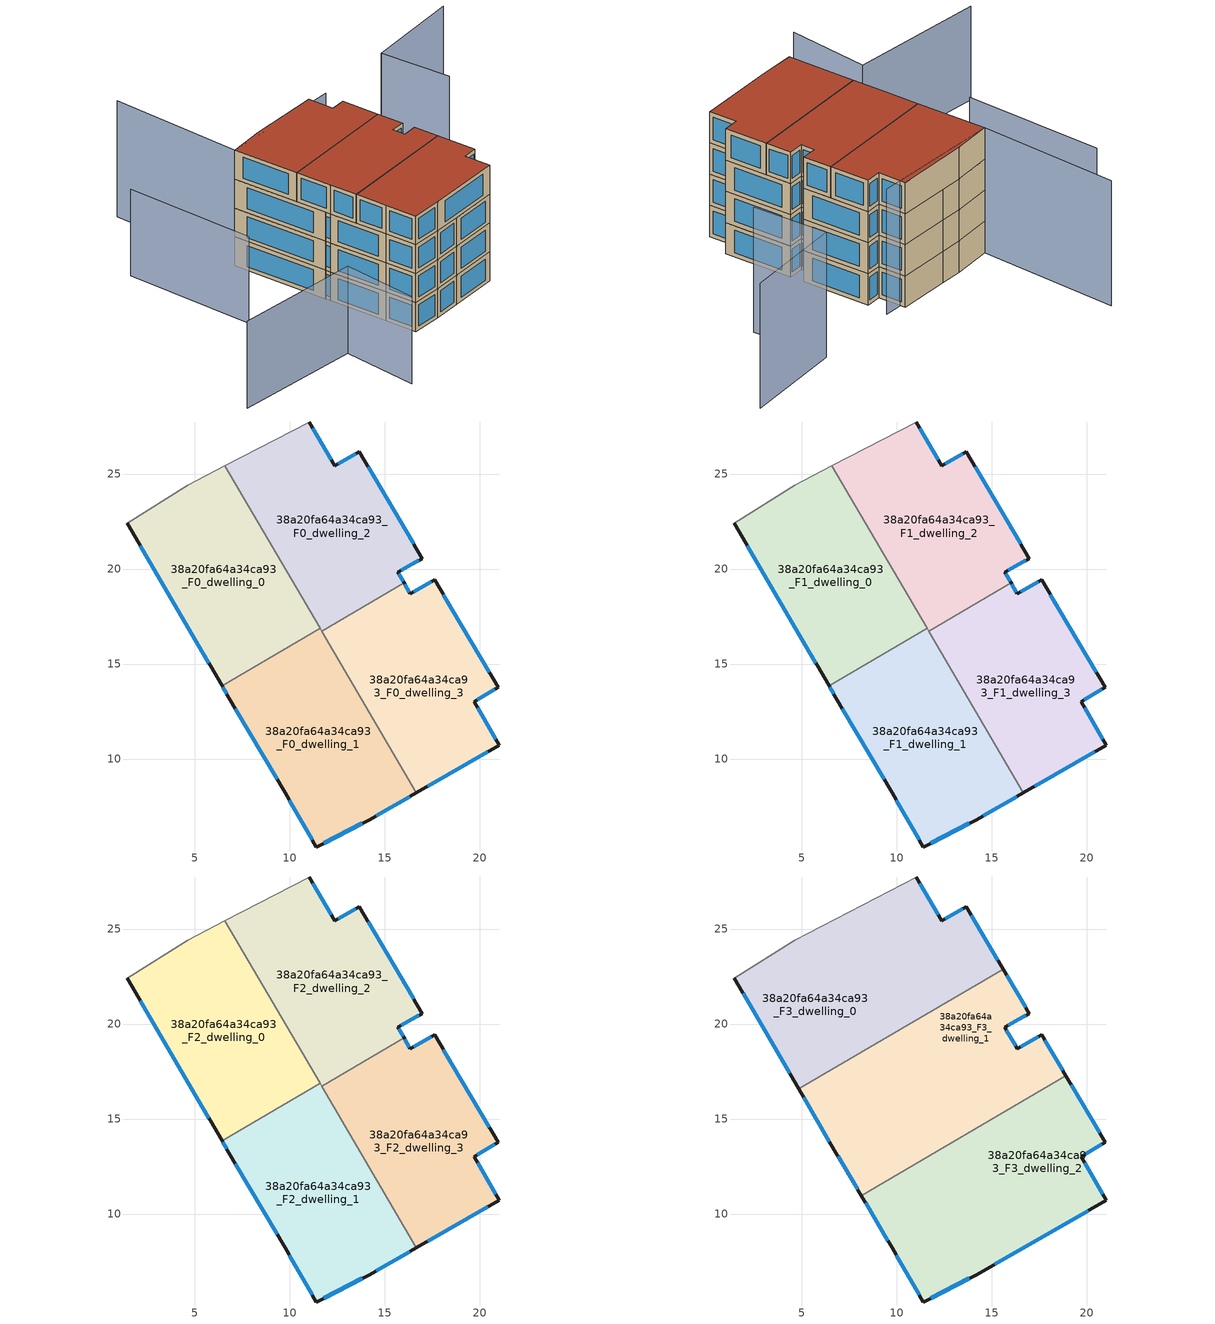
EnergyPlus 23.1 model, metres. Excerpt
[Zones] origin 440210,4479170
38a20fa64a34ca93_F0_dwelling_0
 floor ground (EU_floor_Construction): 6.58,25.43 11.59,16.87 6.43,13.85 1.43,22.42 4.63,24.42 z0
 wall outside (EU_wall_Construction): 1.43,22.42 6.43,13.85 z0:3
 wall adiabatic (EU_wall_Construction): 6.58,25.43 4.63,24.42 1.43,22.42 z0:3
 wall to 38a20fa64a34ca93_F0_dwelling_1 (EU_wall_Construction): 6.43,13.85 11.59,16.87 z0:3
 wall to 38a20fa64a34ca93_F0_dwelling_2 (EU_wall_Construction): 11.59,16.87 6.58,25.43 z0:3
 window (EU_Window_Construction): 2.13,21.23 5.74,15.04 z0.42:2.58
38a20fa64a34ca93_F0_dwelling_1
 floor ground (EU_floor_Construction): 11.59,16.87 16.66,8.22 14.21,6.81 11.4,5.37 9.75,8.21 6.72,13.37 6.43,13.85 z0
 wall outside (EU_wall_Construction): 6.43,13.85 6.72,13.37 9.75,8.21 11.4,5.37 14.21,6.81 16.66,8.22 z0:3
 wall to 38a20fa64a34ca93_F0_dwelling_3 (EU_wall_Construction): 16.66,8.22 11.68,16.73 z0:3
 wall to 38a20fa64a34ca93_F0_dwelling_2 (EU_wall_Construction): 11.68,16.73 11.59,16.87 z0:3
 window (EU_Window_Construction): 14.55,7.01 16.32,8.02 / 11.79,5.57 13.82,6.61 / 9.98,7.82 11.17,5.76 / 7.14,12.65 9.33,8.93 / 6.47,13.78 6.68,13.43 z0.42:2.58
38a20fa64a34ca93_F0_dwelling_2
 floor ground (EU_floor_Construction): 13.66,26.18 16.98,20.55 15.68,19.83 16.01,19.27 11.68,16.73 6.58,25.43 11.03,27.74 12.38,25.44 z0
 wall outside (EU_wall_Construction): 16.01,19.27 15.68,19.83 16.98,20.55 13.66,26.18 12.38,25.44 11.03,27.74 z0:3
 wall adiabatic (EU_wall_Construction): 11.03,27.74 6.58,25.43 z0:3
 wall to 38a20fa64a34ca93_F0_dwelling_3 (EU_wall_Construction): 11.68,16.73 16.01,19.27 z0:3
 window (EU_Window_Construction): 15.86,19.93 16.8,20.45 / 15.97,19.35 15.73,19.75 / 12.19,25.76 11.22,27.42 / 13.48,26.07 12.55,25.54 / 16.52,21.33 14.12,25.4 z0.42:2.58
38a20fa64a34ca93_F0_dwelling_3
 floor ground (EU_floor_Construction): 17.62,19.44 20.97,13.78 19.7,13.02 21.03,10.72 16.66,8.22 11.68,16.73 16.01,19.27 16.34,18.71 z0
 wall outside (EU_wall_Construction): 16.66,8.22 21.03,10.72 19.7,13.02 20.97,13.78 17.62,19.44 16.34,18.71 16.01,19.27 z0:3
 window (EU_Window_Construction): 19.87,13.12 20.8,13.68 / 20.85,11.04 19.88,12.7 / 17.27,8.56 20.43,10.37 / 16.3,18.78 16.06,19.19 / 17.44,19.34 16.52,18.81 / 20.51,14.57 18.09,18.65 z0.42:2.58
38a20fa64a34ca93_F1_dwelling_0
 floor to 38a20fa64a34ca93_F0_dwelling_0 (EU_floor_Construction): 6.58,25.43 11.59,16.87 6.43,13.85 1.43,22.42 4.63,24.42 z3
 wall outside (EU_wall_Construction): 1.43,22.42 6.43,13.85 z3:6
 wall adiabatic (EU_wall_Construction): 6.58,25.43 4.63,24.42 1.43,22.42 z3:6
 wall to 38a20fa64a34ca93_F1_dwelling_1 (EU_wall_Construction): 6.43,13.85 11.59,16.87 z3:6
 wall to 38a20fa64a34ca93_F1_dwelling_2 (EU_wall_Construction): 11.59,16.87 6.58,25.43 z3:6
 window (EU_Window_Construction): 2.13,21.23 5.74,15.04 z3.42:5.58
38a20fa64a34ca93_F1_dwelling_1
 floor to 38a20fa64a34ca93_F0_dwelling_1 (EU_floor_Construction): 11.59,16.87 16.66,8.22 14.21,6.81 11.4,5.37 9.75,8.21 6.72,13.37 6.43,13.85 z3
 wall outside (EU_wall_Construction): 6.43,13.85 6.72,13.37 9.75,8.21 11.4,5.37 14.21,6.81 16.66,8.22 z3:6
 wall to 38a20fa64a34ca93_F1_dwelling_3 (EU_wall_Construction): 16.66,8.22 11.68,16.73 z3:6
 wall to 38a20fa64a34ca93_F1_dwelling_2 (EU_wall_Construction): 11.68,16.73 11.59,16.87 z3:6
 window (EU_Window_Construction): 14.55,7.01 16.32,8.02 / 11.79,5.57 13.82,6.61 / 9.98,7.82 11.17,5.76 / 7.14,12.65 9.33,8.93 / 6.47,13.78 6.68,13.43 z3.42:5.58
38a20fa64a34ca93_F1_dwelling_2
 floor to 38a20fa64a34ca93_F0_dwelling_2 (EU_floor_Construction): 13.65,26.18 16.98,20.55 15.68,19.83 16.01,19.27 11.68,16.73 6.58,25.43 11.03,27.74 12.38,25.44 z3
 wall outside (EU_wall_Construction): 16.01,19.27 15.68,19.83 16.98,20.55 13.66,26.18 12.38,25.44 11.03,27.74 z3:6
 wall adiabatic (EU_wall_Construction): 11.03,27.74 6.58,25.43 z3:6
 wall to 38a20fa64a34ca93_F1_dwelling_3 (EU_wall_Construction): 11.68,16.73 16.01,19.27 z3:6
 window (EU_Window_Construction): 15.86,19.93 16.8,20.45 / 15.97,19.35 15.73,19.75 / 12.19,25.76 11.22,27.42 / 13.48,26.07 12.55,25.54 / 16.52,21.33 14.12,25.4 z3.42:5.58
38a20fa64a34ca93_F1_dwelling_3
 floor to 38a20fa64a34ca93_F0_dwelling_3 (EU_floor_Construction): 17.62,19.44 20.97,13.78 19.7,13.02 21.03,10.72 16.66,8.22 11.68,16.73 16.01,19.27 16.34,18.71 z3
 wall outside (EU_wall_Construction): 16.66,8.22 21.03,10.72 19.7,13.02 20.97,13.78 17.62,19.44 16.34,18.71 16.01,19.27 z3:6
 window (EU_Window_Construction): 19.87,13.12 20.8,13.68 / 20.85,11.04 19.88,12.7 / 17.27,8.56 20.43,10.37 / 16.3,18.78 16.06,19.19 / 17.44,19.34 16.52,18.81 / 20.51,14.57 18.09,18.65 z3.42:5.58
38a20fa64a34ca93_F2_dwelling_0
 floor to 38a20fa64a34ca93_F1_dwelling_0 (EU_floor_Construction): 6.58,25.43 11.59,16.87 6.43,13.85 1.43,22.42 4.63,24.42 z6
 wall outside (EU_wall_Construction): 1.43,22.42 6.43,13.85 z6:9
 wall adiabatic (EU_wall_Construction): 6.58,25.43 4.63,24.42 1.43,22.42 z6:9
 wall to 38a20fa64a34ca93_F2_dwelling_1 (EU_wall_Construction): 6.43,13.85 11.59,16.87 z6:9
 wall to 38a20fa64a34ca93_F2_dwelling_2 (EU_wall_Construction): 11.59,16.87 6.58,25.43 z6:9
 window (EU_Window_Construction): 2.13,21.23 5.74,15.04 z6.42:8.58
38a20fa64a34ca93_F2_dwelling_1
 floor to 38a20fa64a34ca93_F1_dwelling_1 (EU_floor_Construction): 11.59,16.87 16.66,8.22 14.21,6.81 11.4,5.37 9.75,8.21 6.72,13.37 6.43,13.85 z6
 wall outside (EU_wall_Construction): 6.43,13.85 6.72,13.37 9.75,8.21 11.4,5.37 14.21,6.81 16.66,8.22 z6:9
 wall to 38a20fa64a34ca93_F2_dwelling_3 (EU_wall_Construction): 16.66,8.22 11.68,16.73 z6:9
 wall to 38a20fa64a34ca93_F2_dwelling_2 (EU_wall_Construction): 11.68,16.73 11.59,16.87 z6:9
 window (EU_Window_Construction): 14.55,7.01 16.32,8.02 / 11.79,5.57 13.82,6.61 / 9.98,7.82 11.17,5.76 / 7.14,12.65 9.33,8.93 / 6.47,13.78 6.68,13.43 z6.42:8.58
38a20fa64a34ca93_F2_dwelling_2
 floor to 38a20fa64a34ca93_F1_dwelling_2 (EU_floor_Construction): 13.65,26.18 16.98,20.55 15.68,19.83 16.01,19.27 11.68,16.73 6.58,25.43 11.03,27.74 12.38,25.44 z6
 wall outside (EU_wall_Construction): 16.01,19.27 15.68,19.83 16.98,20.55 13.66,26.18 12.38,25.44 11.03,27.74 z6:9
 wall adiabatic (EU_wall_Construction): 11.03,27.74 6.58,25.43 z6:9
 wall to 38a20fa64a34ca93_F2_dwelling_3 (EU_wall_Construction): 11.68,16.73 16.01,19.27 z6:9
 window (EU_Window_Construction): 15.86,19.93 16.8,20.45 / 15.97,19.35 15.73,19.75 / 12.19,25.76 11.22,27.42 / 13.48,26.07 12.55,25.54 / 16.52,21.33 14.12,25.4 z6.42:8.58
38a20fa64a34ca93_F2_dwelling_3
 floor to 38a20fa64a34ca93_F1_dwelling_3 (EU_floor_Construction): 17.62,19.44 20.97,13.78 19.7,13.02 21.03,10.72 16.66,8.22 11.68,16.73 16.01,19.27 16.34,18.71 z6
 wall outside (EU_wall_Construction): 16.66,8.22 21.03,10.72 19.7,13.02 20.97,13.78 17.62,19.44 16.34,18.71 16.01,19.27 z6:9
 window (EU_Window_Construction): 19.87,13.12 20.8,13.68 / 20.85,11.04 19.88,12.7 / 17.27,8.56 20.43,10.37 / 16.3,18.78 16.06,19.19 / 17.44,19.34 16.52,18.81 / 20.51,14.57 18.09,18.65 z6.42:8.58
38a20fa64a34ca93_F3_dwelling_0
 floor to 38a20fa64a34ca93_F2_dwelling_0 (EU_floor_Construction): 6.58,25.43 9.99,19.61 4.84,16.59 1.43,22.42 4.63,24.42 z9
 floor to 38a20fa64a34ca93_F2_dwelling_2 (EU_floor_Construction): 13.65,26.18 15.59,22.89 9.99,19.61 6.58,25.43 11.03,27.74 12.38,25.44 z9
 wall outside (EU_wall_Construction): 15.59,22.89 13.66,26.18 12.38,25.44 11.03,27.74 / 1.43,22.42 4.84,16.59 z9:12
 wall adiabatic (EU_wall_Construction): 11.03,27.74 4.63,24.42 1.43,22.42 z9:12
 wall to 38a20fa64a34ca93_F3_dwelling_1 (EU_wall_Construction): 4.84,16.59 15.59,22.89 z9:12
 window (EU_Window_Construction): 12.19,25.76 11.22,27.42 / 13.48,26.07 12.55,25.54 / 15.33,23.35 13.92,25.72 / 1.9,21.61 4.36,17.4 z9.42:11.58
 roof outside (EU_roof_Construction): 15.59,22.89 13.66,26.18 12.38,25.44 11.03,27.74 4.63,24.42 1.43,22.42 4.84,16.59 z12
38a20fa64a34ca93_F3_dwelling_1
 floor to 38a20fa64a34ca93_F2_dwelling_0 (EU_floor_Construction): 9.99,19.61 11.59,16.87 6.71,14.01 6.67,17.66 z9; 6.67,17.66 6.71,14.01 6.43,13.85 4.84,16.59 z9
 floor to 38a20fa64a34ca93_F2_dwelling_1 (EU_floor_Construction): 6.71,14.01 6.72,13.37 6.43,13.85 z9; 11.59,16.87 13.28,13.99 8.13,10.96 6.72,13.37 6.71,14.01 z9
 floor to 38a20fa64a34ca93_F2_dwelling_3 (EU_floor_Construction): 17.62,19.44 18.9,17.28 13.28,13.99 11.68,16.73 16.01,19.27 16.34,18.71 z9
 floor to 38a20fa64a34ca93_F2_dwelling_2 (EU_floor_Construction): 15.59,22.89 16.98,20.55 15.68,19.83 16.01,19.27 11.68,16.73 9.99,19.61 z9
 wall outside (EU_wall_Construction): 18.9,17.28 17.62,19.44 16.34,18.71 15.68,19.83 16.98,20.55 15.59,22.89 / 4.84,16.59 6.72,13.37 8.13,10.96 z9:12
 wall to 38a20fa64a34ca93_F3_dwelling_2 (EU_wall_Construction): 8.13,10.96 18.9,17.28 z9:12
 window (EU_Window_Construction): 16.78,20.88 15.79,22.57 / 15.86,19.93 16.8,20.45 / 16.25,18.86 15.77,19.68 / 17.44,19.34 16.52,18.81 / 18.72,17.58 17.8,19.14 / 6.91,13.03 7.93,11.3 / 5.1,16.14 6.46,13.81 z9.42:11.58
 roof outside (EU_roof_Construction): 18.9,17.28 17.62,19.44 16.34,18.71 15.68,19.83 16.98,20.55 15.59,22.89 4.84,16.59 6.72,13.37 8.13,10.96 z12
38a20fa64a34ca93_F3_dwelling_2
 floor to 38a20fa64a34ca93_F2_dwelling_1 (EU_floor_Construction): 13.28,13.99 16.66,8.22 14.21,6.81 11.4,5.37 9.75,8.21 8.13,10.96 z9
 floor to 38a20fa64a34ca93_F2_dwelling_3 (EU_floor_Construction): 18.9,17.28 20.97,13.78 19.7,13.02 21.03,10.72 16.66,8.22 13.28,13.99 z9
 wall outside (EU_wall_Construction): 8.13,10.96 9.75,8.21 11.4,5.37 14.21,6.81 21.03,10.72 19.7,13.02 20.97,13.78 18.9,17.28 z9:12
 window (EU_Window_Construction): 20.69,14.27 19.19,16.79 / 19.87,13.12 20.8,13.68 / 20.85,11.04 19.88,12.7 / 15.16,7.35 20.09,10.18 / 11.79,5.57 13.82,6.61 / 9.98,7.82 11.17,5.76 / 8.35,10.58 9.52,8.59 z9.42:11.58
 roof outside (EU_roof_Construction): 21.03,10.72 19.7,13.02 20.97,13.78 18.9,17.28 8.13,10.96 9.75,8.21 11.4,5.37 14.21,6.81 z12
shading: -7.69,-0.51 4.37,4.51 / 4.37,4.51 7.37,-2.7 / -7.72,24.65 -1.56,12.83 z0:9; 24.08,26.23 20.25,32.38 / 20.25,32.38 28.61,37.58 / 12.86,28.11 1.43,22.42 / 1.43,22.42 -4.59,34.51 z0:12
[Building]
EU S2 Campaign: North Axis=0; Terrain=City; Solar Distribution=FullExterior
[Site:Location]
Madrid: Latitude=40.5; Longitude=-3.5; Time Zone=1; Elevation=609
[SizingPeriod:WeatherFileDays]
AnnualSizingPeriod: Begin Month=1; Begin Day of Month=1; End Month=12; End Day of Month=31; Day of Week for Start Day=Monday; Use Weather File Daylight Saving Period=No; Use Weather File Rain and Snow Indicators=No
[MATERIAL]
EU_InternalMass_Material: Roughness=MediumRough; Thickness=0.1; Conductivity=1; Density=1800; Specific Heat=900; Thermal Absorptance=0.9; Solar Absorptance=0.7; Visible Absorptance=0.7
[MATERIAL:NOMASS] Roughness=MediumRough; Thermal Absorptance=0.9; Solar Absorptance=0.7; Visible Absorptance=0.7
Name | Thermal Resistance
EU_wall_NoMass | 1.60022
EU_roof_NoMass | 1.57597
EU_floor_NoMass | 0.470652
[WINDOWMATERIAL:SIMPLEGLAZINGSYSTEM]
EU_Window_SimpleGlazing: UFactor=3.28802; Solar Heat Gain Coefficient=0.85; Visible Transmittance=0.85
[CONSTRUCTION]
EU_wall_Construction: EU_wall_NoMass
EU_roof_Construction: EU_roof_NoMass
EU_floor_Construction: EU_floor_NoMass
EU_InternalMass_Construction: EU_InternalMass_Material
EU_Window_Construction: EU_Window_SimpleGlazing
[ZONE] Type=1; Multiplier=1; Ceiling Height=autocalculate; Floor Area=autocalculate; Part of Total Floor Area=Yes
Name | Volume
38a20fa64a34ca93_F0_dwelling_0; 38a20fa64a34ca93_F1_dwelling_0; 38a20fa64a34ca93_F2_dwelling_0 | 178.666
38a20fa64a34ca93_F3_dwelling_0 | 238.204
38a20fa64a34ca93_F0_dwelling_1; 38a20fa64a34ca93_F1_dwelling_1; 38a20fa64a34ca93_F2_dwelling_1 | 178.658
38a20fa64a34ca93_F3_dwelling_1 | 238.219
38a20fa64a34ca93_F0_dwelling_2 | 178.664
38a20fa64a34ca93_F1_dwelling_2; 38a20fa64a34ca93_F2_dwelling_2 | 178.665
38a20fa64a34ca93_F3_dwelling_2 | 238.223
38a20fa64a34ca93_F0_dwelling_3; 38a20fa64a34ca93_F1_dwelling_3; 38a20fa64a34ca93_F2_dwelling_3 | 178.667
[INTERNALMASS] Construction=EU_InternalMass_Construction
Name | Zone or ZoneList | Surface Area
38a20fa64a34ca93_F0_dwelling_0_EU_InternalMass | 38a20fa64a34ca93_F0_dwelling_0 | 59.5554
38a20fa64a34ca93_F0_dwelling_1_EU_InternalMass | 38a20fa64a34ca93_F0_dwelling_1 | 59.5527
38a20fa64a34ca93_F0_dwelling_2_EU_InternalMass | 38a20fa64a34ca93_F0_dwelling_2 | 59.5549
38a20fa64a34ca93_F0_dwelling_3_EU_InternalMass | 38a20fa64a34ca93_F0_dwelling_3 | 59.5557
38a20fa64a34ca93_F1_dwelling_0_EU_InternalMass | 38a20fa64a34ca93_F1_dwelling_0 | 59.5554
38a20fa64a34ca93_F1_dwelling_1_EU_InternalMass | 38a20fa64a34ca93_F1_dwelling_1 | 59.5527
38a20fa64a34ca93_F1_dwelling_2_EU_InternalMass | 38a20fa64a34ca93_F1_dwelling_2 | 59.5549
38a20fa64a34ca93_F1_dwelling_3_EU_InternalMass | 38a20fa64a34ca93_F1_dwelling_3 | 59.5557
38a20fa64a34ca93_F2_dwelling_0_EU_InternalMass | 38a20fa64a34ca93_F2_dwelling_0 | 59.5554
38a20fa64a34ca93_F2_dwelling_1_EU_InternalMass | 38a20fa64a34ca93_F2_dwelling_1 | 59.5527
38a20fa64a34ca93_F2_dwelling_2_EU_InternalMass | 38a20fa64a34ca93_F2_dwelling_2 | 59.5549
38a20fa64a34ca93_F2_dwelling_3_EU_InternalMass | 38a20fa64a34ca93_F2_dwelling_3 | 59.5557
38a20fa64a34ca93_F3_dwelling_0_EU_InternalMass | 38a20fa64a34ca93_F3_dwelling_0 | 79.4035
38a20fa64a34ca93_F3_dwelling_1_EU_InternalMass | 38a20fa64a34ca93_F3_dwelling_1 | 79.4073
38a20fa64a34ca93_F3_dwelling_2_EU_InternalMass | 38a20fa64a34ca93_F3_dwelling_2 | 79.4078
[OTHEREQUIPMENT] Fuel Type=Electricity; Design Level Calculation Method=Watts/Area; Power per Zone Floor Area=1; Fraction Latent=0; Fraction Radiant=0; Fraction Lost=0; Carbon Dioxide Generation Rate=0; EndUse Subcategory=EU_Step8_InternalGains
Name | Zone or ZoneList or Space or SpaceList | Schedule
EU_Step8_InternalGain_38a20fa64a34ca93_F0_dwelling_0_f000 | 38a20fa64a34ca93_F0_dwelling_0 | EU_Step8_GainSchedule_38a20fa64a34ca93_F0_dwelling_0_f000
EU_Step8_InternalGain_38a20fa64a34ca93_F0_dwelling_1_f000 | 38a20fa64a34ca93_F0_dwelling_1 | EU_Step8_GainSchedule_38a20fa64a34ca93_F0_dwelling_1_f000
EU_Step8_InternalGain_38a20fa64a34ca93_F0_dwelling_2_f000 | 38a20fa64a34ca93_F0_dwelling_2 | EU_Step8_GainSchedule_38a20fa64a34ca93_F0_dwelling_2_f000
EU_Step8_InternalGain_38a20fa64a34ca93_F0_dwelling_3_f000 | 38a20fa64a34ca93_F0_dwelling_3 | EU_Step8_GainSchedule_38a20fa64a34ca93_F0_dwelling_3_f000
EU_Step8_InternalGain_38a20fa64a34ca93_F1_dwelling_0_f000 | 38a20fa64a34ca93_F1_dwelling_0 | EU_Step8_GainSchedule_38a20fa64a34ca93_F1_dwelling_0_f000
EU_Step8_InternalGain_38a20fa64a34ca93_F1_dwelling_1_f000 | 38a20fa64a34ca93_F1_dwelling_1 | EU_Step8_GainSchedule_38a20fa64a34ca93_F1_dwelling_1_f000
EU_Step8_InternalGain_38a20fa64a34ca93_F1_dwelling_2_f000 | 38a20fa64a34ca93_F1_dwelling_2 | EU_Step8_GainSchedule_38a20fa64a34ca93_F1_dwelling_2_f000
EU_Step8_InternalGain_38a20fa64a34ca93_F1_dwelling_3_f000 | 38a20fa64a34ca93_F1_dwelling_3 | EU_Step8_GainSchedule_38a20fa64a34ca93_F1_dwelling_3_f000
EU_Step8_InternalGain_38a20fa64a34ca93_F2_dwelling_0_f000 | 38a20fa64a34ca93_F2_dwelling_0 | EU_Step8_GainSchedule_38a20fa64a34ca93_F2_dwelling_0_f000
EU_Step8_InternalGain_38a20fa64a34ca93_F2_dwelling_1_f000 | 38a20fa64a34ca93_F2_dwelling_1 | EU_Step8_GainSchedule_38a20fa64a34ca93_F2_dwelling_1_f000
EU_Step8_InternalGain_38a20fa64a34ca93_F2_dwelling_2_f000 | 38a20fa64a34ca93_F2_dwelling_2 | EU_Step8_GainSchedule_38a20fa64a34ca93_F2_dwelling_2_f000
EU_Step8_InternalGain_38a20fa64a34ca93_F2_dwelling_3_f000 | 38a20fa64a34ca93_F2_dwelling_3 | EU_Step8_GainSchedule_38a20fa64a34ca93_F2_dwelling_3_f000
EU_Step8_InternalGain_38a20fa64a34ca93_F3_dwelling_0_f000 | 38a20fa64a34ca93_F3_dwelling_0 | EU_Step8_GainSchedule_38a20fa64a34ca93_F3_dwelling_0_f000
EU_Step8_InternalGain_38a20fa64a34ca93_F3_dwelling_1_f000 | 38a20fa64a34ca93_F3_dwelling_1 | EU_Step8_GainSchedule_38a20fa64a34ca93_F3_dwelling_1_f000
EU_Step8_InternalGain_38a20fa64a34ca93_F3_dwelling_2_f000 | 38a20fa64a34ca93_F3_dwelling_2 | EU_Step8_GainSchedule_38a20fa64a34ca93_F3_dwelling_2_f000
[ZONEVENTILATION:DESIGNFLOWRATE] Schedule=EU_AlwaysOn; Design Flow Rate Calculation Method=AirChanges/Hour; Air Changes per Hour=0.480704; Ventilation Type=Natural; Fan Pressure Rise=0; Fan Total Efficiency=1; Constant Term Coefficient=1; Temperature Term Coefficient=0; Velocity Term Coefficient=0; Velocity Squared Term Coefficient=0; Minimum Indoor Temperature=-100; Maximum Indoor Temperature=100; Delta Temperature=-100; Minimum Outdoor Temperature=-100; Maximum Outdoor Temperature=100; Maximum Wind Speed=40
Name | Zone or ZoneList or Space or SpaceList
EU_ConstantAir_38a20fa64a34ca93_F0_dwelling_0 | 38a20fa64a34ca93_F0_dwelling_0
EU_ConstantAir_38a20fa64a34ca93_F0_dwelling_1 | 38a20fa64a34ca93_F0_dwelling_1
EU_ConstantAir_38a20fa64a34ca93_F0_dwelling_2 | 38a20fa64a34ca93_F0_dwelling_2
EU_ConstantAir_38a20fa64a34ca93_F0_dwelling_3 | 38a20fa64a34ca93_F0_dwelling_3
EU_ConstantAir_38a20fa64a34ca93_F1_dwelling_0 | 38a20fa64a34ca93_F1_dwelling_0
EU_ConstantAir_38a20fa64a34ca93_F1_dwelling_1 | 38a20fa64a34ca93_F1_dwelling_1
EU_ConstantAir_38a20fa64a34ca93_F1_dwelling_2 | 38a20fa64a34ca93_F1_dwelling_2
EU_ConstantAir_38a20fa64a34ca93_F1_dwelling_3 | 38a20fa64a34ca93_F1_dwelling_3
EU_ConstantAir_38a20fa64a34ca93_F2_dwelling_0 | 38a20fa64a34ca93_F2_dwelling_0
EU_ConstantAir_38a20fa64a34ca93_F2_dwelling_1 | 38a20fa64a34ca93_F2_dwelling_1
EU_ConstantAir_38a20fa64a34ca93_F2_dwelling_2 | 38a20fa64a34ca93_F2_dwelling_2
EU_ConstantAir_38a20fa64a34ca93_F2_dwelling_3 | 38a20fa64a34ca93_F2_dwelling_3
EU_ConstantAir_38a20fa64a34ca93_F3_dwelling_0 | 38a20fa64a34ca93_F3_dwelling_0
EU_ConstantAir_38a20fa64a34ca93_F3_dwelling_1 | 38a20fa64a34ca93_F3_dwelling_1
EU_ConstantAir_38a20fa64a34ca93_F3_dwelling_2 | 38a20fa64a34ca93_F3_dwelling_2
[HVACTEMPLATE:THERMOSTAT] Constant Heating Setpoint=20; Constant Cooling Setpoint=50
EU_HeatOnly_38a20fa64a34ca93_F0_dwelling_0; EU_HeatOnly_38a20fa64a34ca93_F0_dwelling_1; EU_HeatOnly_38a20fa64a34ca93_F0_dwelling_2; EU_HeatOnly_38a20fa64a34ca93_F0_dwelling_3; EU_HeatOnly_38a20fa64a34ca93_F1_dwelling_0; EU_HeatOnly_38a20fa64a34ca93_F1_dwelling_1; EU_HeatOnly_38a20fa64a34ca93_F1_dwelling_2; EU_HeatOnly_38a20fa64a34ca93_F1_dwelling_3; EU_HeatOnly_38a20fa64a34ca93_F2_dwelling_0; EU_HeatOnly_38a20fa64a34ca93_F2_dwelling_1; EU_HeatOnly_38a20fa64a34ca93_F2_dwelling_2; EU_HeatOnly_38a20fa64a34ca93_F2_dwelling_3; EU_HeatOnly_38a20fa64a34ca93_F3_dwelling_0; EU_HeatOnly_38a20fa64a34ca93_F3_dwelling_1; EU_HeatOnly_38a20fa64a34ca93_F3_dwelling_2
[HVACTEMPLATE:ZONE:IDEALLOADSAIRSYSTEM] System Availability Schedule=EU_AlwaysOn; Maximum Heating Supply Air Temperature=50; Minimum Cooling Supply Air Temperature=13; Maximum Heating Supply Air Humidity Ratio=0.0156; Minimum Cooling Supply Air Humidity Ratio=0.0077; Heating Limit=NoLimit; Cooling Limit=NoLimit; Heating Availability Schedule=EU_AlwaysOn; Cooling Availability Schedule=EU_CoolingOff; Dehumidification Control Type=ConstantSensibleHeatRatio; Cooling Sensible Heat Ratio=0.7; Dehumidification Setpoint=60; Humidification Control Type=None; Humidification Setpoint=30; Outdoor Air Method=None; Outdoor Air Flow Rate per Person=0.00944; Outdoor Air Flow Rate per Zone Floor Area=0; Outdoor Air Flow Rate per Zone=0; Demand Controlled Ventilation Type=None; Outdoor Air Economizer Type=NoEconomizer; Heat Recovery Type=None; Sensible Heat Recovery Effectiveness=0.7; Latent Heat Recovery Effectiveness=0.65
Name | Template Thermostat
38a20fa64a34ca93_F0_dwelling_0 | EU_HeatOnly_38a20fa64a34ca93_F0_dwelling_0
38a20fa64a34ca93_F0_dwelling_1 | EU_HeatOnly_38a20fa64a34ca93_F0_dwelling_1
38a20fa64a34ca93_F0_dwelling_2 | EU_HeatOnly_38a20fa64a34ca93_F0_dwelling_2
38a20fa64a34ca93_F0_dwelling_3 | EU_HeatOnly_38a20fa64a34ca93_F0_dwelling_3
38a20fa64a34ca93_F1_dwelling_0 | EU_HeatOnly_38a20fa64a34ca93_F1_dwelling_0
38a20fa64a34ca93_F1_dwelling_1 | EU_HeatOnly_38a20fa64a34ca93_F1_dwelling_1
38a20fa64a34ca93_F1_dwelling_2 | EU_HeatOnly_38a20fa64a34ca93_F1_dwelling_2
38a20fa64a34ca93_F1_dwelling_3 | EU_HeatOnly_38a20fa64a34ca93_F1_dwelling_3
38a20fa64a34ca93_F2_dwelling_0 | EU_HeatOnly_38a20fa64a34ca93_F2_dwelling_0
38a20fa64a34ca93_F2_dwelling_1 | EU_HeatOnly_38a20fa64a34ca93_F2_dwelling_1
38a20fa64a34ca93_F2_dwelling_2 | EU_HeatOnly_38a20fa64a34ca93_F2_dwelling_2
38a20fa64a34ca93_F2_dwelling_3 | EU_HeatOnly_38a20fa64a34ca93_F2_dwelling_3
38a20fa64a34ca93_F3_dwelling_0 | EU_HeatOnly_38a20fa64a34ca93_F3_dwelling_0
38a20fa64a34ca93_F3_dwelling_1 | EU_HeatOnly_38a20fa64a34ca93_F3_dwelling_1
38a20fa64a34ca93_F3_dwelling_2 | EU_HeatOnly_38a20fa64a34ca93_F3_dwelling_2
[SIZING:ZONE] Zone Cooling Design Supply Air Temperature Input Method=SupplyAirTemperature; Zone Cooling Design Supply Air Temperature=13; Zone Heating Design Supply Air Temperature Input Method=SupplyAirTemperature; Zone Heating Design Supply Air Temperature=50; Zone Cooling Design Supply Air Humidity Ratio=0.008; Zone Heating Design Supply Air Humidity Ratio=0.008; Cooling Design Air Flow Method=DesignDay; Cooling Design Air Flow Rate=0; Cooling Minimum Air Flow per Zone Floor Area=0.000762; Cooling Minimum Air Flow=0; Cooling Minimum Air Flow Fraction=0.2; Heating Design Air Flow Method=DesignDay; Heating Design Air Flow Rate=0; Heating Maximum Air Flow per Zone Floor Area=0.002032; Heating Maximum Air Flow=0.141576; Heating Maximum Air Flow Fraction=0.3; Account for Dedicated Outdoor Air System=No; Dedicated Outdoor Air System Control Strategy=NeutralSupplyAir; Dedicated Outdoor Air Low Setpoint Temperature for Design=autosize; Dedicated Outdoor Air High Setpoint Temperature for Design=autosize; Zone Load Sizing Method=Sensible Load Only No Latent Load; Zone Latent Cooling Design Supply Air Humidity Ratio Input Method=HumidityRatioDifference; Zone Cooling Design Supply Air Humidity Ratio Difference=0.005; Zone Latent Heating Design Supply Air Humidity Ratio Input Method=HumidityRatioDifference; Zone Humidification Design Supply Air Humidity Ratio Difference=0.005
38a20fa64a34ca93_F0_dwelling_0; 38a20fa64a34ca93_F0_dwelling_1; 38a20fa64a34ca93_F0_dwelling_2; 38a20fa64a34ca93_F0_dwelling_3; 38a20fa64a34ca93_F1_dwelling_0; 38a20fa64a34ca93_F1_dwelling_1; 38a20fa64a34ca93_F1_dwelling_2; 38a20fa64a34ca93_F1_dwelling_3; 38a20fa64a34ca93_F2_dwelling_0; 38a20fa64a34ca93_F2_dwelling_1; 38a20fa64a34ca93_F2_dwelling_2; 38a20fa64a34ca93_F2_dwelling_3; 38a20fa64a34ca93_F3_dwelling_0; 38a20fa64a34ca93_F3_dwelling_1; 38a20fa64a34ca93_F3_dwelling_2
[SCHEDULE:CONSTANT]
Name | Hourly Value
EU_AlwaysOn | 1
EU_CoolingOff | 0
[SCHEDULE:FILE] Column Number=1; Rows to Skip at Top=0; Number of Hours of Data=8760; Column Separator=Comma; Interpolate to Timestep=No; Minutes per Item=60; Adjust Schedule for Daylight Savings=Yes
Name | File
EU_Step8_GainSchedule_38a20fa64a34ca93_F0_dwelling_0_f000 | ../../schedules/38a20fa64a34ca93/38a20fa64a34ca93_F0_dwelling_0_f000_gain.csv
EU_Step8_GainSchedule_38a20fa64a34ca93_F0_dwelling_1_f000 | ../../schedules/38a20fa64a34ca93/38a20fa64a34ca93_F0_dwelling_1_f000_gain.csv
EU_Step8_GainSchedule_38a20fa64a34ca93_F0_dwelling_2_f000 | ../../schedules/38a20fa64a34ca93/38a20fa64a34ca93_F0_dwelling_2_f000_gain.csv
EU_Step8_GainSchedule_38a20fa64a34ca93_F0_dwelling_3_f000 | ../../schedules/38a20fa64a34ca93/38a20fa64a34ca93_F0_dwelling_3_f000_gain.csv
EU_Step8_GainSchedule_38a20fa64a34ca93_F1_dwelling_0_f000 | ../../schedules/38a20fa64a34ca93/38a20fa64a34ca93_F1_dwelling_0_f000_gain.csv
EU_Step8_GainSchedule_38a20fa64a34ca93_F1_dwelling_1_f000 | ../../schedules/38a20fa64a34ca93/38a20fa64a34ca93_F1_dwelling_1_f000_gain.csv
EU_Step8_GainSchedule_38a20fa64a34ca93_F1_dwelling_2_f000 | ../../schedules/38a20fa64a34ca93/38a20fa64a34ca93_F1_dwelling_2_f000_gain.csv
EU_Step8_GainSchedule_38a20fa64a34ca93_F1_dwelling_3_f000 | ../../schedules/38a20fa64a34ca93/38a20fa64a34ca93_F1_dwelling_3_f000_gain.csv
EU_Step8_GainSchedule_38a20fa64a34ca93_F2_dwelling_0_f000 | ../../schedules/38a20fa64a34ca93/38a20fa64a34ca93_F2_dwelling_0_f000_gain.csv
EU_Step8_GainSchedule_38a20fa64a34ca93_F2_dwelling_1_f000 | ../../schedules/38a20fa64a34ca93/38a20fa64a34ca93_F2_dwelling_1_f000_gain.csv
EU_Step8_GainSchedule_38a20fa64a34ca93_F2_dwelling_2_f000 | ../../schedules/38a20fa64a34ca93/38a20fa64a34ca93_F2_dwelling_2_f000_gain.csv
EU_Step8_GainSchedule_38a20fa64a34ca93_F2_dwelling_3_f000 | ../../schedules/38a20fa64a34ca93/38a20fa64a34ca93_F2_dwelling_3_f000_gain.csv
EU_Step8_GainSchedule_38a20fa64a34ca93_F3_dwelling_0_f000 | ../../schedules/38a20fa64a34ca93/38a20fa64a34ca93_F3_dwelling_0_f000_gain.csv
EU_Step8_GainSchedule_38a20fa64a34ca93_F3_dwelling_1_f000 | ../../schedules/38a20fa64a34ca93/38a20fa64a34ca93_F3_dwelling_1_f000_gain.csv
EU_Step8_GainSchedule_38a20fa64a34ca93_F3_dwelling_2_f000 | ../../schedules/38a20fa64a34ca93/38a20fa64a34ca93_F3_dwelling_2_f000_gain.csv
